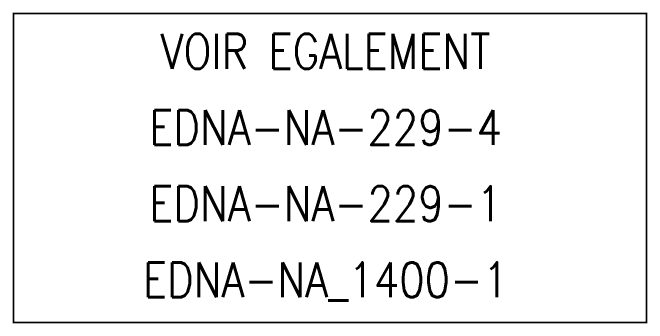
# Model space of a CAD drawing. Header units: millimetres. Extents: x 184994 to 186004, y 128000 to 129009.
# Drawn here: x 185449.21 to 185485.65, y 128444.48 to 128462.32 of the extents above; entities that cross this region are included whole.
import ezdxf
from ezdxf.enums import TextEntityAlignment as Align

# ---------------------------------------------------------------- set-up
doc = ezdxf.new("R2010")
doc.units = ezdxf.units.MM
doc.layers.add('B_930', color=7, linetype='CONTINUOUS')
doc.styles.get("Standard").update_dxf_attribs({"font": 'romans.shx', "width": 0.85})

msp = doc.modelspace()

# ---------------------------------------------------------------- linework, layer by layer
at = {"layer": 'B_930', "const_width": 0.1}
msp.add_lwpolyline([(185449.257, 128462.268), (185485.599, 128462.268), (185485.599, 128444.528), (185449.257, 128444.528)], close=True, dxfattribs=at)

# ---------------------------------------------------------------- texts
at = {"layer": 'B_930', "width": 0.85}
for s, p in [('VOIR EGALEMENT', (185467.178, 128459.097)), ('EDNA-NA-229-4', (185467.178, 128454.723)), ('EDNA-NA-229-1', (185467.178, 128450.35)), ('EDNA-NA_1400-1', (185467.178, 128445.976))]:
    msp.add_text(s, height=2, dxfattribs=at).set_placement(p, align=Align.CENTER)

doc.saveas('drawing.dxf')
